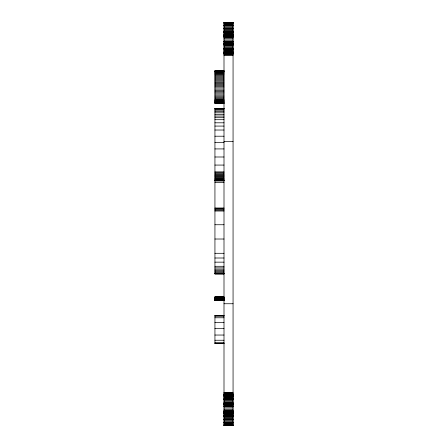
<?xml version="1.0" encoding="UTF-8"?>
<svg xmlns="http://www.w3.org/2000/svg" width="448" height="448" viewBox="0 0 448 448"><rect width="100%" height="100%" fill="white"/><g stroke="black" fill="none" stroke-linecap="round" stroke-linejoin="round"><path stroke-width="0.67" d="M224 22.512L233.061 22.462M233.061 22.54L224 22.602L233.061 22.624M224 22.826L233.061 22.814M224 22.926L233.061 22.926M224 22.999L233.061 22.999M224 23.145L233.061 23.145M224 23.694L233.061 23.694M224 24.388L233.061 24.388M224 25.138L233.061 25.06M224 25.183L233.061 25.183M224 25.256L233.061 25.256M224 25.334L233.061 25.334M224 25.542L233.061 25.542M224 26.415L233.061 26.415M224 27.384L233.061 27.384M224 28.258L233.061 28.258M224 28.386L233.061 28.325M224 28.459L233.061 28.459M224 28.56L233.061 28.56M224 28.666L233.061 28.666M224 28.879L233.061 28.879M224 29.63L233.061 29.63M224 30.419L233.061 30.419M224 31.142L233.061 31.142M224 31.388L233.061 31.388M224 31.634L233.061 31.634M224 31.853L233.061 31.853M224 31.892L233.061 31.931M224 31.987L233.061 31.987M224 32.105L233.061 32.105M224 32.228L233.061 32.228M224 32.346L233.061 32.346M224 32.446L233.061 32.446M224 32.547L233.061 32.547M224 32.698L233.061 32.698M224 33.18L233.061 33.18M224 33.667L233.061 33.667M224 34.194L233.061 34.121M224 34.44L233.061 34.44M224 34.692L233.061 34.692M224 34.927L233.061 34.927M224 35.078L233.061 35.078M224 35.23L233.061 35.23M224 35.375L233.061 35.375M224 35.51L233.061 35.51M224 35.644L233.061 35.644M224 35.767L233.061 35.767M224 35.857L233.061 35.812M224 35.918L233.061 35.918M224 36.103L233.061 36.103M224 36.288L233.061 36.288M224 36.478L233.061 36.478M224 36.674L233.061 36.674M224 36.876L233.061 36.876M224 37.061L233.061 37.061M224 37.167L233.061 37.117M224 37.341L233.061 37.341M224 38.618L233.061 38.618M224 39.934L233.061 39.934M224 41.154L233.061 41.154M224 41.199L233.061 41.233M224 41.339L233.061 41.339M224 41.451L233.061 41.451M224 41.597L233.061 41.597M224 42.09L233.061 42.09M224 42.588L233.061 42.588M224 43.058L233.061 43.058M224 43.165L233.061 43.165M224 43.271L233.061 43.271M224 43.394L233.061 43.394M224 43.753L233.061 43.753M224 44.117L233.061 44.117M224 44.458L233.061 44.458M224 44.559L233.061 44.559M224 44.66L233.061 44.66M224 44.761L233.061 44.761M224 44.873L233.061 44.873M224 44.99L233.061 44.99M224 45.091L233.061 45.091M224 45.153L233.061 45.153M224 46.15L233.061 46.15M224 47.158L233.061 47.158M224 48.132L233.061 48.132M224 48.261L233.061 48.261M224 48.395L233.061 48.395M224 48.524L233.061 48.524M233.061 48.569L224 48.614L233.061 48.67M224 48.843L233.061 48.843M224 49.022L233.061 49.022M224 49.207L233.061 49.207M224 49.538L233.061 49.538M224 49.868L233.061 49.868M224 50.204L233.061 50.204M224 50.747L233.061 50.747M224 51.29L233.061 51.29M224 51.845L233.061 51.89M224 51.996L233.061 51.996M224 52.102L233.061 52.102M224 52.214L233.061 52.214M224 52.382L233.061 52.382M224 52.55L233.061 52.55M224 52.724L233.061 52.724M224 52.937L233.061 52.937M224 53.15L233.061 53.15M224 53.368L233.061 53.368M224 53.525L233.061 53.525M224 53.682L233.061 53.682M224 53.844L233.061 53.844M224 54.32L233.061 54.32M224 54.802L233.061 54.802M233.061 55.289L224 55.39M214.939 70.834L224 70.834M214.939 71.126L224 71.126M214.939 71.372L224 71.372M214.939 71.68L224 71.68M214.939 72.089L224 72.089M214.939 72.632L224 72.632M214.939 73.254L224 73.254M214.939 73.954L224 73.954M214.939 74.726L224 74.726M214.939 75.566L224 75.566M214.939 76.479L224 76.479M214.939 77.459L224 77.459M214.939 78.49L224 78.49M214.939 79.57L224 79.57M214.939 80.696L224 80.696M214.939 81.777L224 81.777M214.939 82.712L224 82.712M214.939 83.664L224 83.664M214.939 84.633L224 84.633M214.939 85.618L224 85.618M214.939 86.61L224 86.61M214.939 87.842L224 87.842M214.939 89.118L224 89.118M214.939 90.373L224 90.373M214.939 91.594L224 91.594M214.939 92.781L224 92.781M214.939 93.951L224 93.951M214.939 95.144L224 95.144M214.939 96.275L224 96.275M214.939 97.35L224 97.35M214.939 98.353L224 98.353M214.939 99.282L224 99.282M214.939 99.859L224 99.859M214.939 100.268L224 100.268M214.939 100.654L224 100.654M214.939 101.018L224 101.018M214.939 101.36L224 101.36M214.939 101.69L224 101.69M214.939 102.094L224 102.094M214.939 102.446L224 102.446M214.939 102.743L224 102.743M214.939 102.99L224 102.99M214.939 103.174L224 103.174M214.939 103.348L224 103.281M224 103.359L214.939 103.382L214.939 70.795M224 108.455L214.939 108.478L224 108.506M214.939 108.601L224 108.601M214.939 108.752L224 108.752M214.939 109.301L224 109.301M214.939 110.146L224 110.146M214.939 111.328L224 111.328M214.939 112.818L224 112.818M214.939 114.503L224 114.503M214.939 116.049L224 116.049M214.939 117.701L224 117.701M214.939 119.706L224 119.706M214.939 122.808L224 122.808M214.939 126.078L224 126.078M214.939 130.026L224 130.026M214.939 136.209L224 136.209M224 141.562L233.061 141.562M214.939 142.386L224 142.386M214.939 148.926L224 148.926M214.939 156.996L224 156.996M214.939 165.071L224 165.071M214.939 171.875L224 171.875M214.939 172.71L224 172.71M214.939 173.538L224 173.538M214.939 174.356L224 174.356M214.939 175.168L224 175.168M214.939 175.958L224 175.958M214.939 176.73L224 176.73M214.939 177.492L224 177.492M214.939 178.214L224 178.214M214.939 178.909L224 178.909M214.939 179.514L224 179.514M214.939 180.006L224 180.006M214.939 180.398L224 180.398M214.939 180.701L224 180.701M214.939 180.779L224 180.779M214.939 180.863L224 180.897M214.939 182.538L224 182.538M214.939 207.99L224 207.99M214.939 208.342L224 208.342M214.939 209.25L224 209.25M214.939 210.146L224 210.146M214.939 211.019L224 211.019M214.939 224.745L224 224.745M214.939 239.019L224 239.019M214.939 253.299L224 253.299M214.939 258.003L224 258.003M214.939 262.153L224 262.153M214.939 266.297L224 266.297M214.939 267.898L224 267.898M214.939 269.203L224 269.203M214.939 270.374L224 270.374M214.939 271.566L224 271.566M214.939 272.558L224 272.558M214.939 273.302L224 273.302M214.939 273.549L224 273.588M214.939 273.762L224 273.767M224 273.874L214.939 273.874L224 273.907M214.939 296.951L224 296.929L214.939 296.906L214.939 300.558L224 300.524M214.939 297.035L224 297.063M214.939 297.158L224 297.114M214.939 297.226L224 297.282M214.939 297.315L224 297.388M214.939 297.41L224 297.41M214.939 297.5L224 297.5M214.939 297.601L224 297.601M214.939 297.702L224 297.741M214.939 297.836L224 297.836M214.939 297.931L224 297.931M214.939 298.021L224 298.021M214.939 298.049L224 298.116M214.939 298.183L224 298.183M214.939 298.245L224 298.318L214.939 298.362M214.939 298.48L224 298.48M214.939 298.603L224 298.603M214.939 298.721L224 298.721M214.939 298.833L224 298.833M214.939 298.945L224 298.945M214.939 299.051L224 299.051M214.939 299.102L224 299.158M214.939 299.253L224 299.219M214.939 299.286L224 299.32M214.939 299.382L224 299.443M224 299.499L214.939 299.499L224 299.6M214.939 299.65L224 299.706M214.939 299.757L224 299.757M214.939 299.83L224 299.902M214.939 299.925L224 299.986M214.939 300.02L224 300.098M214.939 300.143L224 300.182M224 300.21L214.939 300.278L224 300.373M214.939 300.429L224 300.457M224 303.744L233.061 303.744M224 315.498L214.939 315.498L214.939 343.515L224 343.515M214.939 315.554L224 315.554M214.939 315.902L224 315.902M214.939 316.025L224 316.025M214.939 317.766L224 317.766M214.939 322.465L224 322.465M214.939 328.67L224 328.67M214.939 335.042L224 335.042M214.939 340.245L224 340.245M214.939 342.944L224 342.944M214.939 343.073L224 343.073M214.939 343.364L224 343.364M224 392.616L233.061 392.678L224 392.711M224 393.187L233.061 393.187M224 393.669L233.061 393.669M224 394.162L233.061 394.162M224 394.313L233.061 394.313M224 394.475L233.061 394.475M224 394.632L233.061 394.632M224 394.845L233.061 394.845M224 395.058L233.061 395.058M224 395.27L233.061 395.27M224 395.444L233.061 395.444M224 395.618L233.061 395.618M224 395.786L233.061 395.786M224 395.892L233.061 395.892M224 396.004L233.061 396.004M224 396.133L233.061 396.133M224 396.172L233.061 396.172M224 396.698L233.061 396.698M224 397.242L233.061 397.242M224 397.818L233.061 397.818M224 398.126L233.061 398.126M224 398.457L233.061 398.457M224 398.782L233.061 398.782M224 398.972L233.061 398.972M224 399.151L233.061 399.151M224 399.381L233.061 399.342M224 399.476L233.061 399.431M224 399.605L233.061 399.605M224 399.734L233.061 399.734M224 399.879L233.061 399.879M224 400.826L233.061 400.826M224 401.834L233.061 401.834M224 402.83L233.061 402.83M224 402.909L233.061 402.909M224 403.01L233.061 403.01M224 403.122L233.061 403.122M224 403.234L233.061 403.234M224 403.34L233.061 403.34M224 403.435L233.061 403.435M224 403.536L233.061 403.536M224 403.878L233.061 403.878M224 404.236L233.061 404.236M224 404.634L233.061 404.594M224 404.729L233.061 404.729M224 404.835L233.061 404.835M224 404.942L233.061 404.942M224 405.401L233.061 405.401M224 405.899L233.061 405.899M224 406.392L233.061 406.392M224 406.543L233.061 406.543M224 406.655L233.061 406.655M233.061 406.767L224 406.767L233.061 406.846M224 408.044L233.061 408.044M224 409.354L233.061 409.354M224 410.637L233.061 410.637M224 410.883L233.061 410.833M224 410.945L233.061 410.945M224 411.118L233.061 411.118M224 411.32L233.061 411.32M224 411.522L233.061 411.522M224 411.706L233.061 411.706M224 411.891L233.061 411.891M224 412.076L233.061 412.076M224 412.188L233.061 412.143M224 412.238L233.061 412.238M224 412.356L233.061 412.356M224 412.49L233.061 412.49M224 412.642L233.061 412.642M224 412.77L233.061 412.77M224 412.922L233.061 412.922M224 413.067L233.061 413.067M224 413.302L233.061 413.302M224 413.554L233.061 413.554M224 413.801L233.061 413.857M224 413.902L233.061 413.902M224 414.322L233.061 414.322M224 414.809L233.061 414.809M224 415.29L233.061 415.29M224 415.453L233.061 415.453M224 415.554L233.061 415.554M224 415.671L233.061 415.671M224 415.772L233.061 415.772M224 415.89L233.061 415.89M224 416.013L233.061 416.013M224 416.108L233.061 416.069M224 416.147L233.061 416.147M224 416.36L233.061 416.36M224 416.612L233.061 416.612M224 416.853L233.061 416.853M224 417.57L233.061 417.57M224 418.354L233.061 418.354M224 419.11L233.061 419.11M224 419.328L233.061 419.328M224 419.434L233.061 419.434M224 419.541L233.061 419.541M224 419.614L233.061 419.614M224 419.737L233.061 419.675M224 420.599L233.061 420.599M224 421.568L233.061 421.568M224 422.442L233.061 422.442M224 422.666L233.061 422.666M224 422.744L233.061 422.817M224 422.862L233.061 422.901M224 422.94L233.061 422.94M224 423.595L233.061 423.595M224 424.295L233.061 424.295M224 424.844L233.061 424.844M224 425.001L233.061 425.074M224 425.141L233.061 425.163L224 425.174M224 425.398L233.061 425.37M224 425.533L233.061 425.488M214.939 108.45L214.939 273.952M233.061 22.428L224 22.4L224 425.6L233.061 425.6L233.061 22.4M224 70.946L214.939 70.946L224 70.974"/></g></svg>
